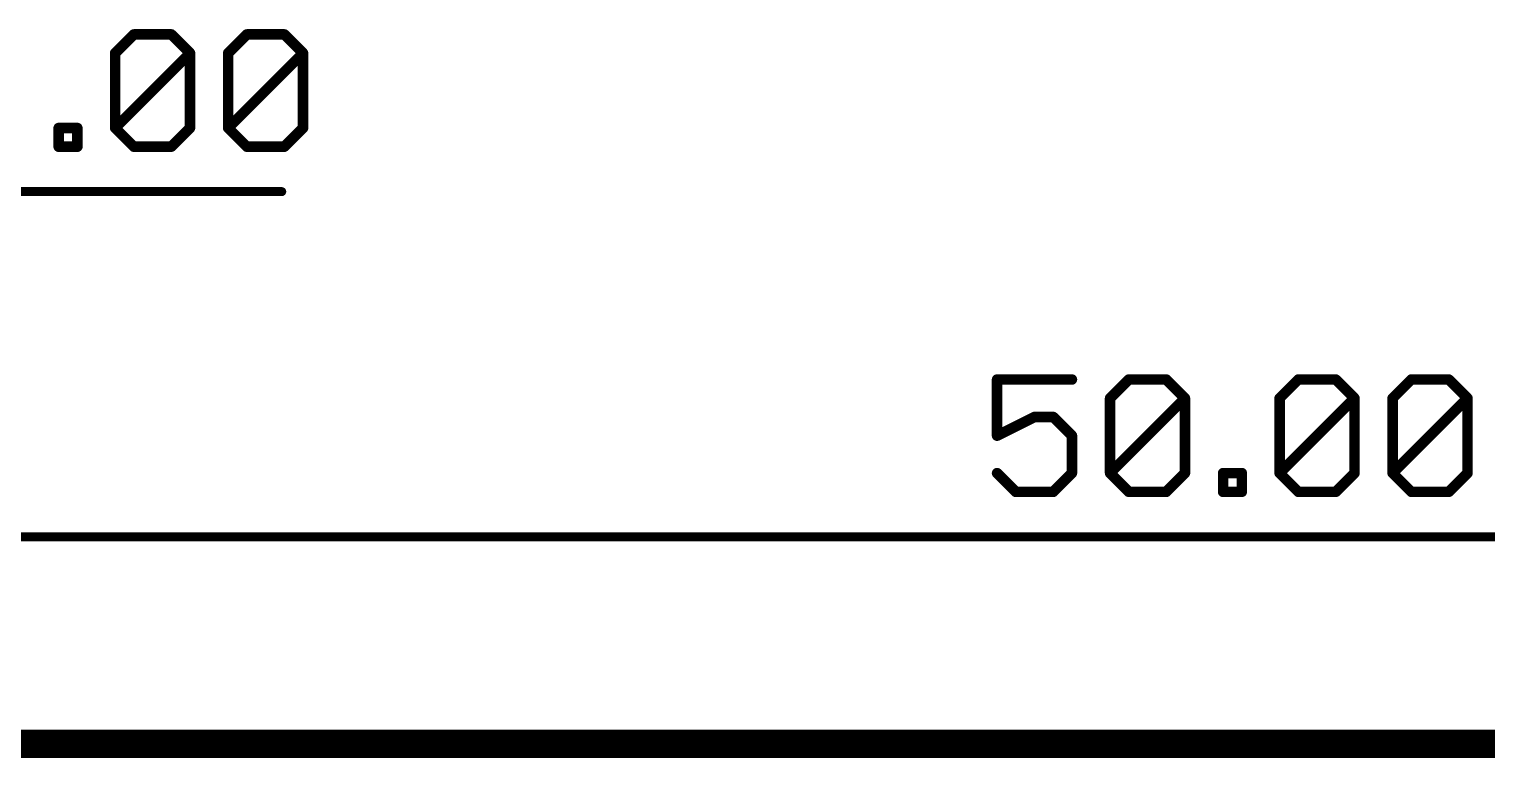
# Model space of a CAD drawing. Extents: x -13 to 61, y -28 to 85.
# Drawn here: x 7.89 to 29, y 74.8 to 85.35 of the extents above; entities that cross this region are included whole.
import ezdxf

# ---------------------------------------------------------------- set-up
doc = ezdxf.new("R2010")
doc.units = 0
doc.layers.add('20', color=7, linetype='CONTINUOUS')

msp = doc.modelspace()

# ---------------------------------------------------------------- linework, layer by layer
at = {"layer": '20'}
for points, const_width in [([(9.1319, 85.0065), (9.4031, 85.2777)], 0.1524), ([(9.4031, 85.2777), (9.9454, 85.2777)], 0.1524), ([(9.9454, 85.2777), (10.2166, 85.0065)], 0.1524), ([(10.7691, 85.0065), (11.0403, 85.2777)], 0.1524), ([(11.0403, 85.2777), (11.5826, 85.2777)], 0.1524), ([(11.5826, 85.2777), (11.8537, 85.0065)], 0.1524), ([(9.1319, 83.9219), (9.1319, 85.0065)], 0.1524), ([(9.1319, 83.9219), (10.2166, 85.0065)], 0.1524), ([(10.2166, 85.0065), (10.2166, 83.9219)], 0.1524), ([(10.7691, 83.9219), (10.7691, 85.0065)], 0.1524), ([(10.7691, 83.9219), (11.8537, 85.0065)], 0.1524), ([(11.8537, 85.0065), (11.8537, 83.9219)], 0.1524), ([(8.3134, 83.6507), (8.3134, 83.9219)], 0.1524), ([(8.3134, 83.9219), (8.5845, 83.9219)], 0.1524), ([(8.5845, 83.9219), (8.5845, 83.6507)], 0.1524), ([(9.4031, 83.6507), (9.1319, 83.9219)], 0.1524), ([(10.2166, 83.9219), (9.9454, 83.6507)], 0.1524), ([(11.0403, 83.6507), (10.7691, 83.9219)], 0.1524), ([(11.8537, 83.9219), (11.5826, 83.6507)], 0.1524), ([(8.5845, 83.6507), (8.3134, 83.6507)], 0.1524), ([(9.9454, 83.6507), (9.4031, 83.6507)], 0.1524), ([(11.5826, 83.6507), (11.0403, 83.6507)], 0.1524), ([(4.065, 83), (11.5449, 83)], 0.13), ([(22.9922, 80.2777), (21.9075, 80.2777)], 0.1524), ([(21.9075, 80.2777), (21.9075, 79.4642)], 0.1524), ([(23.5447, 80.0065), (23.8158, 80.2777)], 0.1524), ([(23.8158, 80.2777), (24.3582, 80.2777)], 0.1524), ([(24.3582, 80.2777), (24.6293, 80.0065)], 0.1524), ([(26.0004, 80.0065), (26.2716, 80.2777)], 0.1524), ([(26.2716, 80.2777), (26.8139, 80.2777)], 0.1524), ([(26.8139, 80.2777), (27.0851, 80.0065)], 0.1524), ([(27.6376, 80.0065), (27.9087, 80.2777)], 0.1524), ([(27.9087, 80.2777), (28.4511, 80.2777)], 0.1524), ([(28.4511, 80.2777), (28.7222, 80.0065)], 0.1524), ([(23.5447, 78.9219), (23.5447, 80.0065)], 0.1524), ([(23.5447, 78.9219), (24.6293, 80.0065)], 0.1524), ([(24.6293, 80.0065), (24.6293, 78.9219)], 0.1524), ([(26.0004, 78.9219), (26.0004, 80.0065)], 0.1524), ([(26.0004, 78.9219), (27.0851, 80.0065)], 0.1524), ([(27.0851, 80.0065), (27.0851, 78.9219)], 0.1524), ([(27.6376, 78.9219), (27.6376, 80.0065)], 0.1524), ([(27.6376, 78.9219), (28.7222, 80.0065)], 0.1524), ([(28.7222, 80.0065), (28.7222, 78.9219)], 0.1524), ([(21.9075, 79.4642), (22.4498, 79.7354)], 0.1524), ([(22.4498, 79.7354), (22.721, 79.7354)], 0.1524), ([(22.721, 79.7354), (22.9922, 79.4642)], 0.1524), ([(22.9922, 79.4642), (22.9922, 78.9219)], 0.1524), ([(22.1787, 78.6507), (21.9075, 78.9219)], 0.1524), ([(22.9922, 78.9219), (22.721, 78.6507)], 0.1524), ([(23.8158, 78.6507), (23.5447, 78.9219)], 0.1524), ([(24.6293, 78.9219), (24.3582, 78.6507)], 0.1524), ([(25.1818, 78.6507), (25.1818, 78.9219)], 0.1524), ([(25.1818, 78.9219), (25.453, 78.9219)], 0.1524), ([(25.453, 78.9219), (25.453, 78.6507)], 0.1524), ([(26.2716, 78.6507), (26.0004, 78.9219)], 0.1524), ([(27.0851, 78.9219), (26.8139, 78.6507)], 0.1524), ([(27.9087, 78.6507), (27.6376, 78.9219)], 0.1524), ([(28.7222, 78.9219), (28.4511, 78.6507)], 0.1524), ([(22.721, 78.6507), (22.1787, 78.6507)], 0.1524), ([(24.3582, 78.6507), (23.8158, 78.6507)], 0.1524), ([(25.453, 78.6507), (25.1818, 78.6507)], 0.1524), ([(26.8139, 78.6507), (26.2716, 78.6507)], 0.1524), ([(28.4511, 78.6507), (27.9087, 78.6507)], 0.1524), ([(0.065, 78), (49.935, 78)], 0.13), ([(0, 75), (50, 75)], 0.4064)]:
    msp.add_lwpolyline(points, dxfattribs=dict(at, const_width=const_width))
for points, const_width in [([(9.4031, 85.3158, 1), (9.4031, 85.2396)], 0.0762), ([(9.43, 85.2507, 1), (9.3762, 85.3046)], 0.0762), ([(9.9724, 85.3046, 1), (9.9185, 85.2507)], 0.0762), ([(9.9454, 85.2396, 1), (9.9454, 85.3158)], 0.0762), ([(11.0403, 85.3158, 1), (11.0403, 85.2396)], 0.0762), ([(11.0672, 85.2507, 1), (11.0133, 85.3046)], 0.0762), ([(11.6095, 85.3046, 1), (11.5556, 85.2507)], 0.0762), ([(11.5826, 85.2396, 1), (11.5826, 85.3158)], 0.0762), ([(9.17, 85.0065, 1), (9.0938, 85.0065)], 0.0762), ([(9.105, 85.0335, 1), (9.1589, 84.9796)], 0.0762), ([(10.2547, 85.0065, 1), (10.1785, 85.0065)], 0.0762), ([(10.2435, 84.9796, 1), (10.1897, 85.0335)], 0.0762), ([(10.1897, 84.9796, 1), (10.2435, 85.0335)], 0.0762), ([(10.7421, 85.0335, 1), (10.796, 84.9796)], 0.0762), ([(10.8072, 85.0065, 1), (10.731, 85.0065)], 0.0762), ([(11.8918, 85.0065, 1), (11.8156, 85.0065)], 0.0762), ([(11.8807, 84.9796, 1), (11.8268, 85.0335)], 0.0762), ([(11.8268, 84.9796, 1), (11.8807, 85.0335)], 0.0762), ([(8.3515, 83.9219, 1), (8.2753, 83.9219)], 0.0762), ([(8.3134, 83.96, 1), (8.3134, 83.8838)], 0.0762), ([(8.6226, 83.9219, 1), (8.5464, 83.9219)], 0.0762), ([(8.5845, 83.8838, 1), (8.5845, 83.96)], 0.0762), ([(9.1589, 83.9488, 1), (9.105, 83.8949)], 0.0762), ([(9.105, 83.9488, 1), (9.1589, 83.8949)], 0.0762), ([(9.0938, 83.9219, 1), (9.17, 83.9219)], 0.0762), ([(10.1785, 83.9219, 1), (10.2547, 83.9219)], 0.0762), ([(10.2435, 83.8949, 1), (10.1897, 83.9488)], 0.0762), ([(10.796, 83.9488, 1), (10.7421, 83.8949)], 0.0762), ([(10.7421, 83.9488, 1), (10.796, 83.8949)], 0.0762), ([(10.731, 83.9219, 1), (10.8072, 83.9219)], 0.0762), ([(11.8156, 83.9219, 1), (11.8918, 83.9219)], 0.0762), ([(11.8807, 83.8949, 1), (11.8268, 83.9488)], 0.0762), ([(8.3134, 83.6888, 1), (8.3134, 83.6126)], 0.0762), ([(8.2753, 83.6507, 1), (8.3515, 83.6507)], 0.0762), ([(8.5464, 83.6507, 1), (8.6226, 83.6507)], 0.0762), ([(8.5845, 83.6126, 1), (8.5845, 83.6888)], 0.0762), ([(9.4031, 83.6888, 1), (9.4031, 83.6126)], 0.0762), ([(9.3762, 83.6238, 1), (9.43, 83.6776)], 0.0762), ([(9.9185, 83.6776, 1), (9.9724, 83.6238)], 0.0762), ([(9.9454, 83.6126, 1), (9.9454, 83.6888)], 0.0762), ([(11.0403, 83.6888, 1), (11.0403, 83.6126)], 0.0762), ([(11.0133, 83.6238, 1), (11.0672, 83.6776)], 0.0762), ([(11.5556, 83.6776, 1), (11.6095, 83.6238)], 0.0762), ([(11.5826, 83.6126, 1), (11.5826, 83.6888)], 0.0762), ([(11.5449, 82.9675, 1), (11.5449, 83.0325)], 0.065), ([(21.9075, 80.3158, 1), (21.9075, 80.2396)], 0.0762), ([(21.9456, 80.2777, 1), (21.8694, 80.2777)], 0.0762), ([(22.9922, 80.2396, 1), (22.9922, 80.3158)], 0.0762), ([(23.8158, 80.3158, 1), (23.8158, 80.2396)], 0.0762), ([(23.8428, 80.2507, 1), (23.7889, 80.3046)], 0.0762), ([(24.3851, 80.3046, 1), (24.3312, 80.2507)], 0.0762), ([(24.3582, 80.2396, 1), (24.3582, 80.3158)], 0.0762), ([(26.2716, 80.3158, 1), (26.2716, 80.2396)], 0.0762), ([(26.2985, 80.2507, 1), (26.2446, 80.3046)], 0.0762), ([(26.8408, 80.3046, 1), (26.787, 80.2507)], 0.0762), ([(26.8139, 80.2396, 1), (26.8139, 80.3158)], 0.0762), ([(27.9087, 80.3158, 1), (27.9087, 80.2396)], 0.0762), ([(27.9357, 80.2507, 1), (27.8818, 80.3046)], 0.0762), ([(28.478, 80.3046, 1), (28.4241, 80.2507)], 0.0762), ([(28.4511, 80.2396, 1), (28.4511, 80.3158)], 0.0762), ([(23.5177, 80.0335, 1), (23.5716, 79.9796)], 0.0762), ([(23.5828, 80.0065, 1), (23.5066, 80.0065)], 0.0762), ([(24.6674, 80.0065, 1), (24.5912, 80.0065)], 0.0762), ([(24.6563, 79.9796, 1), (24.6024, 80.0335)], 0.0762), ([(24.6024, 79.9796, 1), (24.6563, 80.0335)], 0.0762), ([(26.0385, 80.0065, 1), (25.9623, 80.0065)], 0.0762), ([(25.9735, 80.0335, 1), (26.0273, 79.9796)], 0.0762), ([(27.1232, 80.0065, 1), (27.047, 80.0065)], 0.0762), ([(27.112, 79.9796, 1), (27.0581, 80.0335)], 0.0762), ([(27.0581, 79.9796, 1), (27.112, 80.0335)], 0.0762), ([(27.6106, 80.0335, 1), (27.6645, 79.9796)], 0.0762), ([(27.6757, 80.0065, 1), (27.5995, 80.0065)], 0.0762), ([(28.7603, 80.0065, 1), (28.6841, 80.0065)], 0.0762), ([(28.7492, 79.9796, 1), (28.6953, 80.0335)], 0.0762), ([(28.6953, 79.9796, 1), (28.7492, 80.0335)], 0.0762), ([(22.4498, 79.7735, 1), (22.4498, 79.6973)], 0.0762), ([(22.4669, 79.7013, 1), (22.4328, 79.7694)], 0.0762), ([(22.748, 79.7623, 1), (22.6941, 79.7084)], 0.0762), ([(22.721, 79.6973, 1), (22.721, 79.7735)], 0.0762), ([(21.8905, 79.4983, 1), (21.9246, 79.4301)], 0.0762), ([(21.8694, 79.4642, 1), (21.9456, 79.4642)], 0.0762), ([(23.0303, 79.4642, 1), (22.9541, 79.4642)], 0.0762), ([(22.9652, 79.4373, 1), (23.0191, 79.4911)], 0.0762), ([(21.9345, 78.9488, 1), (21.8806, 78.8949)], 0.0762), ([(23.0191, 78.8949, 1), (22.9652, 78.9488)], 0.0762), ([(23.5716, 78.9488, 1), (23.5177, 78.8949)], 0.0762), ([(23.5177, 78.9488, 1), (23.5716, 78.8949)], 0.0762), ([(24.6563, 78.8949, 1), (24.6024, 78.9488)], 0.0762), ([(25.2199, 78.9219, 1), (25.1437, 78.9219)], 0.0762), ([(25.1818, 78.96, 1), (25.1818, 78.8838)], 0.0762), ([(25.4911, 78.9219, 1), (25.4149, 78.9219)], 0.0762), ([(25.453, 78.8838, 1), (25.453, 78.96)], 0.0762), ([(26.0273, 78.9488, 1), (25.9735, 78.8949)], 0.0762), ([(25.9735, 78.9488, 1), (26.0273, 78.8949)], 0.0762), ([(27.112, 78.8949, 1), (27.0581, 78.9488)], 0.0762), ([(27.6645, 78.9488, 1), (27.6106, 78.8949)], 0.0762), ([(27.6106, 78.9488, 1), (27.6645, 78.8949)], 0.0762), ([(28.7492, 78.8949, 1), (28.6953, 78.9488)], 0.0762), ([(22.9541, 78.9219, 1), (23.0303, 78.9219)], 0.0762), ([(23.5066, 78.9219, 1), (23.5828, 78.9219)], 0.0762), ([(24.5912, 78.9219, 1), (24.6674, 78.9219)], 0.0762), ([(25.9623, 78.9219, 1), (26.0385, 78.9219)], 0.0762), ([(27.047, 78.9219, 1), (27.1232, 78.9219)], 0.0762), ([(27.5995, 78.9219, 1), (27.6757, 78.9219)], 0.0762), ([(28.6841, 78.9219, 1), (28.7603, 78.9219)], 0.0762), ([(22.1787, 78.6888, 1), (22.1787, 78.6126)], 0.0762), ([(22.1517, 78.6238, 1), (22.2056, 78.6776)], 0.0762), ([(22.6941, 78.6776, 1), (22.7479, 78.6238)], 0.0762), ([(22.721, 78.6126, 1), (22.721, 78.6888)], 0.0762), ([(23.8158, 78.6888, 1), (23.8158, 78.6126)], 0.0762), ([(23.7889, 78.6238, 1), (23.8428, 78.6776)], 0.0762), ([(24.3312, 78.6776, 1), (24.3851, 78.6238)], 0.0762), ([(24.3582, 78.6126, 1), (24.3582, 78.6888)], 0.0762), ([(25.1818, 78.6888, 1), (25.1818, 78.6126)], 0.0762), ([(25.1437, 78.6507, 1), (25.2199, 78.6507)], 0.0762), ([(25.4149, 78.6507, 1), (25.4911, 78.6507)], 0.0762), ([(25.453, 78.6126, 1), (25.453, 78.6888)], 0.0762), ([(26.2716, 78.6888, 1), (26.2716, 78.6126)], 0.0762), ([(26.2446, 78.6238, 1), (26.2985, 78.6776)], 0.0762), ([(26.787, 78.6776, 1), (26.8408, 78.6238)], 0.0762), ([(26.8139, 78.6126, 1), (26.8139, 78.6888)], 0.0762), ([(27.9087, 78.6888, 1), (27.9087, 78.6126)], 0.0762), ([(27.8818, 78.6238, 1), (27.9357, 78.6776)], 0.0762), ([(28.4241, 78.6776, 1), (28.478, 78.6238)], 0.0762), ([(28.4511, 78.6126, 1), (28.4511, 78.6888)], 0.0762)]:
    msp.add_lwpolyline(points, format="xyb", dxfattribs=dict(at, const_width=const_width))

doc.saveas('drawing.dxf')
